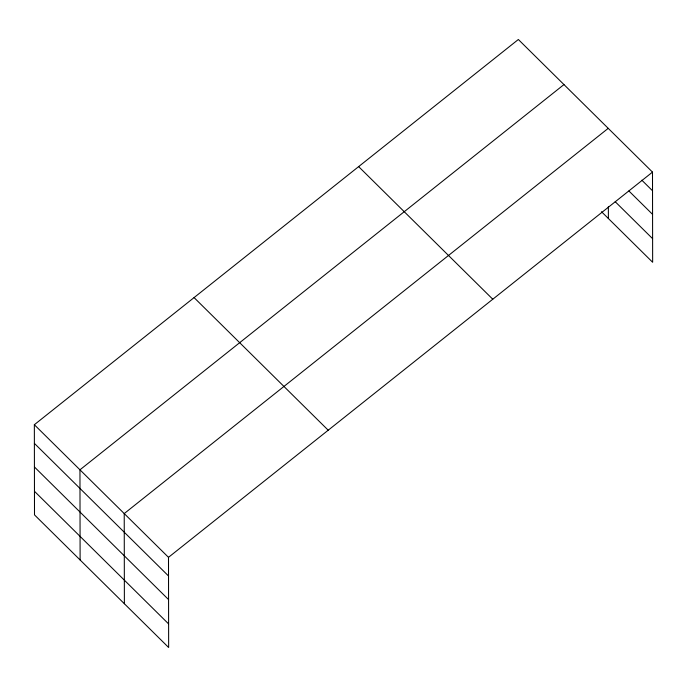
<?xml version="1.0" encoding="UTF-8"?>
<svg xmlns="http://www.w3.org/2000/svg" width="687" height="687" viewBox="0 0 687 687"><rect width="100%" height="100%" fill="white"/><g stroke="black" fill="none" stroke-linecap="round" stroke-linejoin="round"><path stroke-width="1.03" d="M34.35 424.721L168.495 557.337L168.65 647.506L34.505 514.889L34.35 424.721L518.35 39.494L652.495 172.111L652.65 262.279L601.511 211.725M563.958 84.578L79.958 469.814L80.113 559.982M608.227 128.34L124.227 513.575L124.381 603.744M168.495 557.337L652.495 172.111M641.838 180.192L652.521 190.754M628.906 190.969L652.564 214.361M615.208 201.703L652.607 238.672M358.631 166.615L492.777 299.231M194.069 297.591L328.214 430.208M34.384 443.373L168.521 575.981M34.427 466.971L168.564 599.588M34.47 491.291L168.607 623.908M608.364 206.718L608.381 218.518"/></g></svg>
